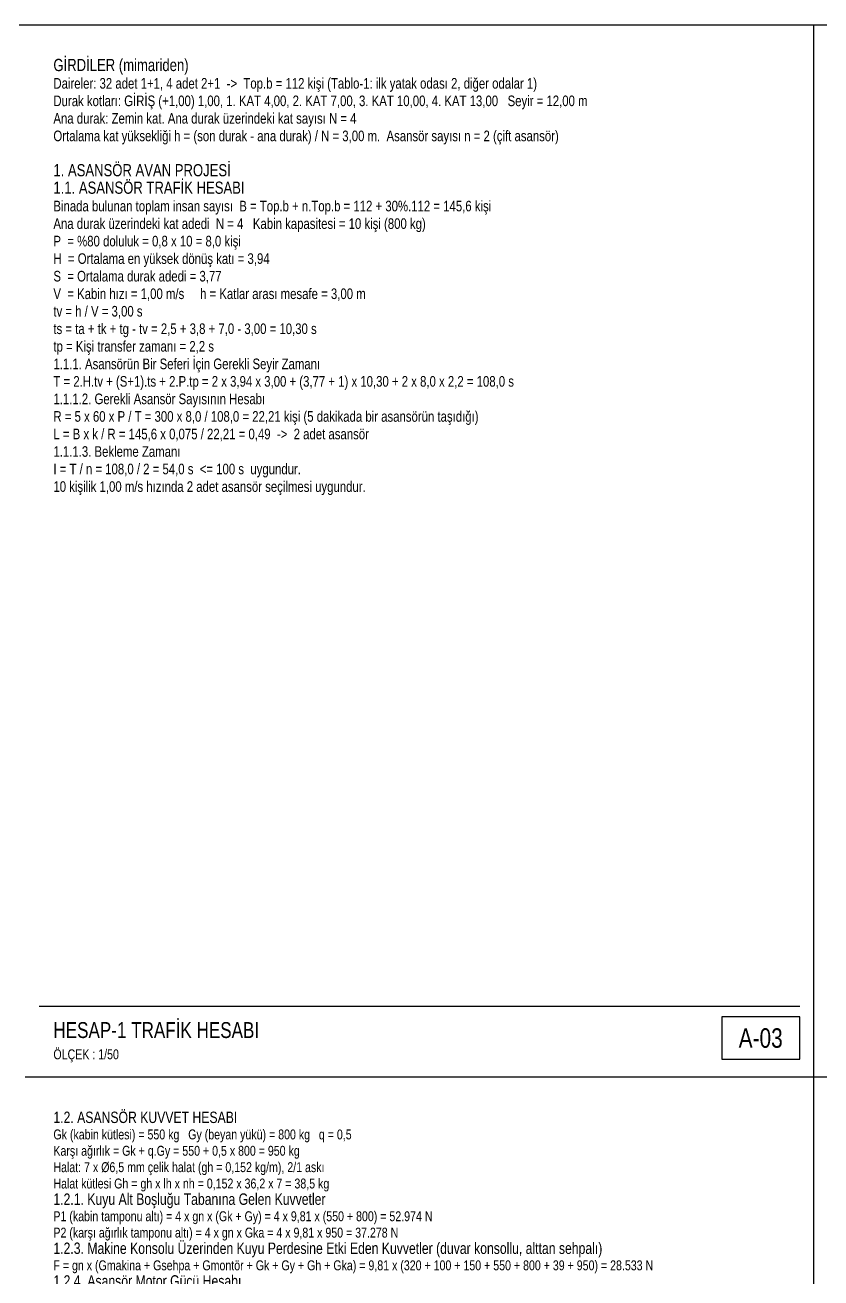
# Model space of a CAD drawing. Header units: centimetres. Extents: x 0 to 12309, y -30 to 2970.
# Drawn here: x 2147 to 3270, y 1201 to 2970 of the extents above; entities that cross this region are included whole.
import ezdxf
from ezdxf.enums import TextEntityAlignment as Align

# ---------------------------------------------------------------- set-up
doc = ezdxf.new("R2010")
doc.units = ezdxf.units.CM
for name, color, linetype in [('SCOTT-ANTET', 4, 'Continuous'), ('SCOTT-BASLIK', 5, 'Continuous'), ('SCOTT-CERCEVE', 7, 'Continuous'), ('SCOTT-YAZI', 4, 'Continuous')]:
    doc.layers.add(name, color=color, linetype=linetype)

msp = doc.modelspace()

# ---------------------------------------------------------------- linework, layer by layer
at = {"layer": 'SCOTT-ANTET'}
msp.add_line((2166.7, 1585), (3239.7, 1585), dxfattribs=at)
msp.add_lwpolyline([(3129.7, 1510), (3239.7, 1510), (3239.7, 1570), (3129.7, 1570)], close=True, dxfattribs=at)
at = {"layer": 'SCOTT-CERCEVE'}
for p, q in [((3259.7, 0), (3259.7, 2970)), ((2146.7, 1485), (3259.7, 1485)), ((3259.7, 1485), (4998.9, 1485))]:
    msp.add_line(p, q, dxfattribs=at)
for points in [[(0, 0), (12308.9, 0), (12308.9, 2970), (0, 2970)], [(100, 0), (12283.9, 0), (12283.9, 2970), (100, 2970)]]:
    msp.add_lwpolyline(points, close=True, dxfattribs=at)

# ---------------------------------------------------------------- texts
at = {"layer": 'SCOTT-ANTET', "width": 0.8}
msp.add_text('A-03', height=27.5, dxfattribs=at).set_placement((3184.7, 1540), align=Align.MIDDLE_CENTER)
msp.add_text('ÖLÇEK : 1/50', height=14, dxfattribs=at).set_placement((2186.7, 1510))
at = {"layer": 'SCOTT-BASLIK', "width": 0.8}
for s, height, p in [('GİRDİLER (mimariden)', 17.25, (2186.7, 2905)), ('1. ASANSÖR AVAN PROJESİ', 17.25, (2186.7, 2756.5)), ('1.1. ASANSÖR TRAFİK HESABI', 17.25, (2186.7, 2731.8)), ('HESAP-1 TRAFİK HESABI', 22.5, (2186.7, 1540)), ('1.2. ASANSÖR KUVVET HESABI', 16.1, (2186.7, 1420)), ('1.2.1. Kuyu Alt Boşluğu Tabanına Gelen Kuvvetler', 16.1, (2186.7, 1304.5)), ('1.2.3. Makine Konsolu Üzerinden Kuyu Perdesine Etki Eden Kuvvetler (duvar konsollu, alttan sehpalı)', 16.1, (2186.7, 1235.2)), ('1.2.4. Asansör Motor Gücü Hesabı', 16.1, (2186.7, 1189))]:
    msp.add_text(s, height=height, dxfattribs=at).set_placement(p)
at = {"layer": 'SCOTT-YAZI', "width": 0.8}
for s, height, p in [('Daireler: 32 adet 1+1, 4 adet 2+1  ->  Top.b = 112 kişi (Tablo-1: ilk yatak odası 2, diğer odalar 1)', 15, (2186.7, 2880.2)), ('Durak kotları: GİRİŞ (+1,00) 1,00, 1. KAT 4,00, 2. KAT 7,00, 3. KAT 10,00, 4. KAT 13,00   Seyir = 12,00 m', 15, (2186.7, 2855.5)), ('Ana durak: Zemin kat. Ana durak üzerindeki kat sayısı N = 4', 15, (2186.7, 2830.8)), ('Ortalama kat yüksekliği h = (son durak - ana durak) / N = 3,00 m.  Asansör sayısı n = 2 (çift asansör)', 15, (2186.7, 2806)), ('Binada bulunan toplam insan sayısı  B = Top.b + n.Top.b = 112 + 30%.112 = 145,6 kişi', 15, (2186.7, 2707)), ('Ana durak üzerindeki kat adedi  N = 4   Kabin kapasitesi = 10 kişi (800 kg)', 15, (2186.7, 2682.2)), ('P  = %80 doluluk = 0,8 x 10 = 8,0 kişi', 15, (2186.7, 2657.5)), ('H  = Ortalama en yüksek dönüş katı = 3,94', 15, (2186.7, 2632.8)), ('S  = Ortalama durak adedi = 3,77', 15, (2186.7, 2608)), ('V  = Kabin hızı = 1,00 m/s     h = Katlar arası mesafe = 3,00 m', 15, (2186.7, 2583.2)), ('tv = h / V = 3,00 s', 15, (2186.7, 2558.5)), ('ts = ta + tk + tg - tv = 2,5 + 3,8 + 7,0 - 3,00 = 10,30 s', 15, (2186.7, 2533.8)), ('tp = Kişi transfer zamanı = 2,2 s', 15, (2186.7, 2509)), ('1.1.1. Asansörün Bir Seferi İçin Gerekli Seyir Zamanı', 15, (2186.7, 2484.2)), ('T = 2.H.tv + (S+1).ts + 2.P.tp = 2 x 3,94 x 3,00 + (3,77 + 1) x 10,30 + 2 x 8,0 x 2,2 = 108,0 s', 15, (2186.7, 2459.5)), ('1.1.1.2. Gerekli Asansör Sayısının Hesabı', 15, (2186.7, 2434.8)), ('R = 5 x 60 x P / T = 300 x 8,0 / 108,0 = 22,21 kişi (5 dakikada bir asansörün taşıdığı)', 15, (2186.7, 2410)), ('L = B x k / R = 145,6 x 0,075 / 22,21 = 0,49  ->  2 adet asansör', 15, (2186.7, 2385.2)), ('1.1.1.3. Bekleme Zamanı', 15, (2186.7, 2360.5)), ('I = T / n = 108,0 / 2 = 54,0 s  <= 100 s  uygundur.', 15, (2186.7, 2335.8)), ('10 kişilik 1,00 m/s hızında 2 adet asansör seçilmesi uygundur.', 15, (2186.7, 2311)), ('Gk (kabin kütlesi) = 550 kg   Gy (beyan yükü) = 800 kg   q = 0,5', 14, (2186.7, 1396.9)), ('Karşı ağırlık = Gk + q.Gy = 550 + 0,5 x 800 = 950 kg', 14, (2186.7, 1373.8)), ('Halat: 7 x %%c6,5 mm çelik halat (gh = 0,152 kg/m), 2/1 askı', 14, (2186.7, 1350.7)), ('Halat kütlesi Gh = gh x lh x nh = 0,152 x 36,2 x 7 = 38,5 kg', 14, (2186.7, 1327.6)), ('P1 (kabin tamponu altı) = 4 x gn x (Gk + Gy) = 4 x 9,81 x (550 + 800) = 52.974 N', 14, (2186.7, 1281.4)), ('P2 (karşı ağırlık tamponu altı) = 4 x gn x Gka = 4 x 9,81 x 950 = 37.278 N', 14, (2186.7, 1258.3)), ('F = gn x (Gmakina + Gsehpa + Gmontör + Gk + Gy + Gh + Gka) = 9,81 x (320 + 100 + 150 + 550 + 800 + 39 + 950) = 28.533 N', 14, (2186.7, 1212.1))]:
    msp.add_text(s, height=height, dxfattribs=at).set_placement(p)

doc.saveas('drawing.dxf')
